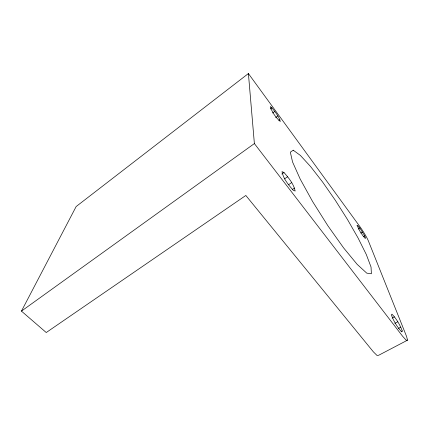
<?xml version="1.0" encoding="UTF-8"?>
<svg xmlns="http://www.w3.org/2000/svg" width="429" height="429" viewBox="0 0 429 429"><rect width="100%" height="100%" fill="white"/><g stroke="black" fill="none" stroke-linecap="round" stroke-linejoin="round"><path stroke-width="0.64" d="M21.45 311.116L76.147 206.547L248.402 73.552L359.684 226.33A12.709 1.437 57.6 0 1 368.447 241.082L406.558 336.406L407.55 340.149L378.748 355.228L377.016 355.448L373.353 351.828L245.828 195.468L46.241 332.534L21.45 311.116L254.381 143.576L248.402 73.552M402.289 331.006L401.737 331.821C397.082 327.032 393.645 321.058 391.345 314.811L391.999 314.173C396.573 318.945 399.967 324.839 402.289 331.006L401.126 331.622M270.329 108.993L271.916 107.824C275.145 112.033 278.979 116.286 280.314 121.514C275.842 117.648 272.024 112.248 270.297 106.585L271.916 107.824M272.63 112.977L274.791 111.395M275.681 117.519L277.842 115.948M278.888 120.57L279.949 119.798M281.81 174.029L284.003 172.528C288.712 177.917 293.683 183.875 295.173 191.028L293.291 190.342C288.519 184.926 283.365 178.893 282.003 171.638L284.003 172.528M284.416 178.941L287.687 176.721M288.406 184.813L291.682 182.604M292.337 189.516L294.535 188.047M358.183 229.107L359.888 228.062L364.741 235.912L365.674 238.272L364.956 238.181L362.832 235.623L360.119 231.569L356.992 225.3L357.77 225.493L359.888 228.062M360.832 233.06L362.537 232.019M363.599 236.604L364.741 235.912M392.122 318.104L394.46 316.838M394.868 323.343L397.79 321.766M398.418 328.41L400.772 327.155M407.55 340.149L406.161 340.181L402.692 336.352L254.381 143.576M293.238 150.198L290.326 152.177L292.557 161.985L300.22 179.118L312.596 201.528L327.901 225.799L343.618 247.914L357.201 264.398L366.768 273.16L371.391 273.766L371.037 267.031L366.302 254.504L358.07 237.993L347.351 219.283L335.162 200.059L322.538 181.939L310.558 166.522L300.38 155.421L293.238 150.198"/></g></svg>
